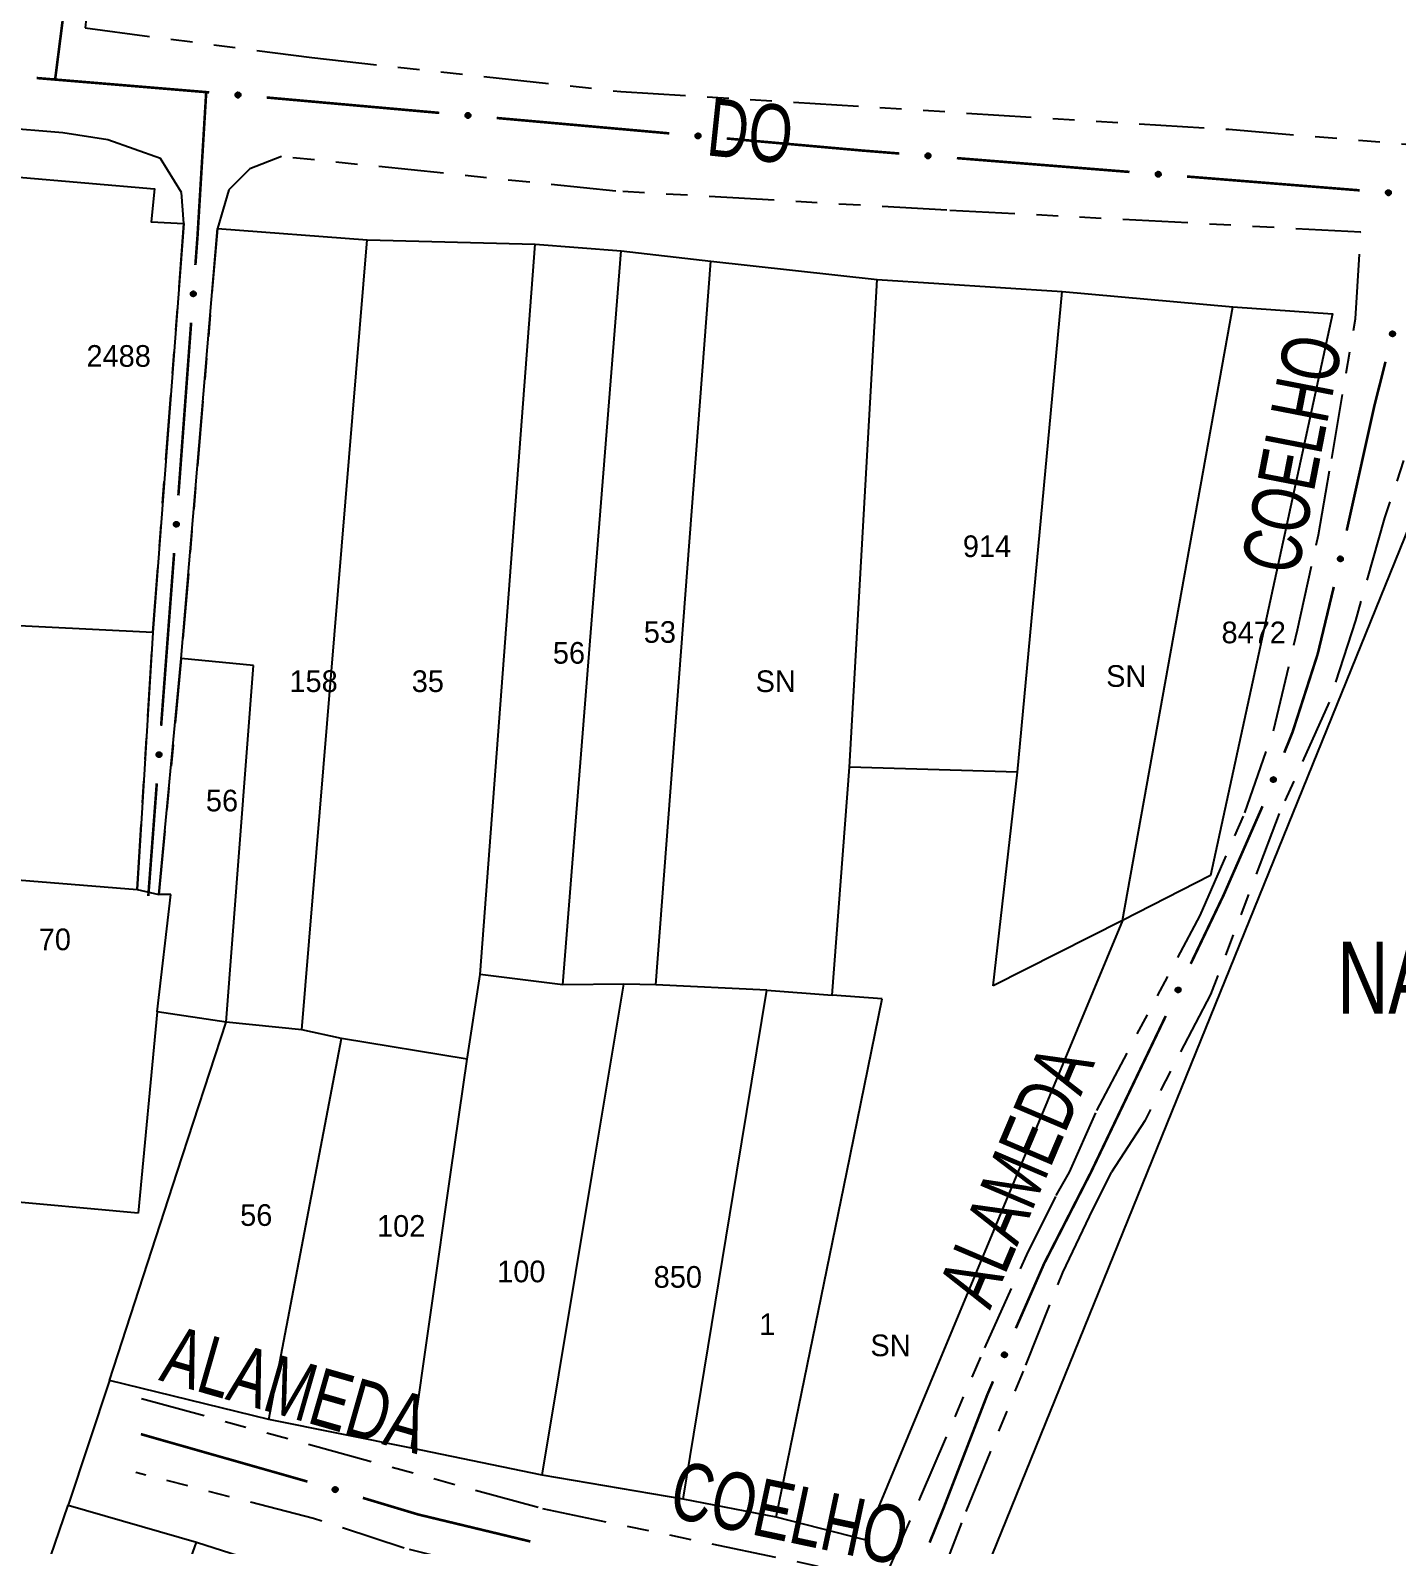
# Model space of a CAD drawing. Extents: x 205454 to 206599, y 4874260 to 4875179.
# Drawn here: x 205860.1 to 205954.8, y 4874426.3 to 4874531.2 of the extents above; entities that cross this region are included whole.
import ezdxf
from ezdxf.enums import TextEntityAlignment as Align

# ---------------------------------------------------------------- set-up
doc = ezdxf.new("R2010")
doc.units = 0
doc.header["$LTSCALE"] = 1.5
doc.header["$MEASUREMENT"] = 0
doc.linetypes.add('TRACO_25', pattern=[8, 3, -1, 1, -1, 1, -1])
for name, color, linetype in [('CD_MALHA_LOTES', 7, 'CONTINUOUS'), ('LM-TXT-LSB', 7, 'CONTINUOUS'), ('RU-QUADRA', 210, 'CONTINUOUS'), ('SV-EIXO-RUA-N-PAV', 6, 'CONTINUOUS'), ('SV-RUA-NAO-PAV', 7, 'CONTINUOUS'), ('SV-TXT-RUA-N-PAV', 7, 'CONTINUOUS'), ('Th_NmrPort', 7, 'CONTINUOUS')]:
    doc.layers.add(name, color=color, linetype=linetype)
doc.styles.add('ARIAL', font='ARIAL.SHX')

msp = doc.modelspace()

# ---------------------------------------------------------------- linework, layer by layer
at = {"layer": 'CD_MALHA_LOTES', "linetype": 'Continuous', "flags": 128}
for points in [[(205859.043552, 4874518.994808), (205859.043552, 4874521.02341), (205868.709241, 4874520.188103), (205868.470582, 4874517.920843)], [(205868.470582, 4874517.920843), (205870.737842, 4874517.801514)], [(205870.737842, 4874517.801514), (205868.589911, 4874489.460761)], [(205870.558848, 4874487.670818), (205873.064767, 4874517.443525)], [(205873.064767, 4874517.443525), (205883.446432, 4874516.667883)], [(205878.911912, 4874461.955314), (205883.446432, 4874516.667883)], [(205883.446432, 4874516.667883), (205895.081057, 4874516.36956)], [(205891.262514, 4874465.773858), (205895.081057, 4874516.36956)], [(205895.081057, 4874516.36956), (205901.047532, 4874515.892242)], [(205896.990329, 4874465.057881), (205901.047532, 4874515.892242)], [(205901.047532, 4874515.892242), (205907.252665, 4874515.176265)], [(205903.434121, 4874465.057881), (205907.252665, 4874515.176265)], [(205907.252665, 4874515.176265), (205918.76796, 4874513.923305)], [(205916.858688, 4874480.153061), (205918.76796, 4874513.923305)], [(205918.76796, 4874513.923305), (205931.59588, 4874513.087999)], [(205928.493313, 4874479.795072), (205931.59588, 4874513.087999)], [(205931.59588, 4874513.087999), (205943.409499, 4874512.014033)], [(205935.772412, 4874469.532736), (205943.409499, 4874512.014033)], [(205943.409499, 4874512.014033), (205950.330609, 4874511.536716)], [(205950.330609, 4874511.536716), (205941.858216, 4874472.635303)], [(205937.501354, 4874452.099786), (205961.070263, 4874510.164426)], [(205868.589911, 4874489.460761), (205856.955286, 4874490.057408)], [(205868.589911, 4874489.460761), (205867.515946, 4874471.680667)], [(205869.007565, 4874471.322679), (205870.558848, 4874487.670818)], [(205875.570686, 4874487.1935), (205870.558848, 4874487.670818)], [(205873.661414, 4874462.492297), (205875.570686, 4874487.1935)], [(205915.665394, 4874464.341904), (205916.858688, 4874480.153061)], [(205928.493313, 4874479.795072), (205916.858688, 4874480.153061)], [(205926.822701, 4874464.998216), (205928.493313, 4874479.795072)], [(205851.764454, 4874472.933627), (205867.515946, 4874471.680667)], [(205941.858216, 4874472.635303), (205935.772412, 4874469.532736)], [(205867.515946, 4874471.680667), (205869.007565, 4874471.322679)], [(205868.888235, 4874463.208274), (205869.842871, 4874471.322679)], [(205869.842871, 4874471.322679), (205869.007565, 4874471.322679)], [(205935.772412, 4874469.532736), (205926.822701, 4874464.998216)], [(205935.772412, 4874469.532736), (205928.519606, 4874452.099964)], [(205890.367543, 4874459.926713), (205891.262514, 4874465.773858)], [(205896.990329, 4874465.057881), (205891.262514, 4874465.773858)], [(205901.226526, 4874465.117545), (205896.990329, 4874465.057881)], [(205899.056155, 4874452.100548), (205901.226526, 4874465.117545)], [(205903.434121, 4874465.057881), (205901.226526, 4874465.117545)], [(205911.130873, 4874464.699892), (205903.434121, 4874465.057881)], [(205909.060058, 4874452.10035), (205911.130873, 4874464.699892)], [(205911.130873, 4874464.699892), (205915.665394, 4874464.341904)], [(205919.125949, 4874464.103245), (205915.665394, 4874464.341904)], [(205916.672727, 4874452.100199), (205919.125949, 4874464.103245)], [(205868.888235, 4874463.208274), (205867.567546, 4874449.24985)], [(205873.661414, 4874462.492297), (205868.888235, 4874463.208274)], [(205870.283688, 4874452.101118), (205873.661414, 4874462.492297)], [(205878.911912, 4874461.955314), (205873.661414, 4874462.492297)], [(205881.65649, 4874461.358667), (205878.911912, 4874461.955314)], [(205876.620473, 4874434.961627), (205881.65649, 4874461.358667)], [(205890.367543, 4874459.926713), (205881.65649, 4874461.358667)], [(205889.245494, 4874452.100742), (205890.367543, 4874459.926713)], [(205865.59171, 4874437.666795), (205870.283688, 4874452.101118)], [(205886.504742, 4874432.984773), (205889.245494, 4874452.100742)], [(205895.556652, 4874431.111964), (205899.056155, 4874452.100548)], [(205905.336876, 4874429.447245), (205909.060058, 4874452.10035)], [(205911.787662, 4874428.198706), (205916.672727, 4874452.100199)], [(205928.519606, 4874452.099964), (205917.926313, 4874426.638032)], [(205920.683504, 4874410.667135), (205937.501354, 4874452.099786)], [(205867.567546, 4874449.24985), (205857.449984, 4874450.177822)], [(205865.59171, 4874437.666795), (205862.730475, 4874429.031066)], [(205876.620473, 4874434.961627), (205865.59171, 4874437.666795)], [(205886.504742, 4874432.984773), (205876.620473, 4874434.961627)], [(205895.556652, 4874431.111964), (205886.504742, 4874432.984773)], [(205905.336876, 4874429.447245), (205895.556652, 4874431.111964)], [(205855.655419, 4874408.430168), (205862.730475, 4874429.031066)], [(205862.730475, 4874429.031066), (205871.605723, 4874426.477812)], [(205911.787662, 4874428.198706), (205905.336876, 4874429.447245)], [(205917.926313, 4874426.638032), (205911.787662, 4874428.198706)], [(205864.187104, 4874405.568933), (205871.605723, 4874426.477812)], [(205871.605723, 4874426.477812), (205882.077903, 4874423.116372)]]:
    msp.add_lwpolyline(points, dxfattribs=at)
at = {"layer": 'RU-QUADRA', "linetype": 'Continuous'}
for points in [[(205859.043552, 4874521.02341), (205868.709241, 4874520.188103), (205868.470582, 4874517.920843), (205870.737842, 4874517.801514), (205868.589911, 4874489.460761), (205867.515946, 4874471.680667), (205869.007565, 4874471.322679), (205870.558848, 4874487.670818), (205873.064767, 4874517.443525), (205883.446432, 4874516.667883), (205895.081057, 4874516.36956), (205901.047532, 4874515.892242), (205907.252665, 4874515.176265), (205918.76796, 4874513.923305), (205931.59588, 4874513.087999), (205943.409499, 4874512.014033), (205950.330609, 4874511.536716), (205941.858216, 4874472.635303), (205935.772412, 4874469.532736), (205928.519606, 4874452.099964), (205917.926313, 4874426.638032), (205911.787662, 4874428.198706), (205905.336876, 4874429.447245), (205895.556652, 4874431.111964), (205886.504742, 4874432.984773), (205876.620473, 4874434.961627), (205865.59171, 4874437.666795), (205862.730475, 4874429.031066), (205871.605723, 4874426.477812), (205882.077903, 4874423.116372)], [(205920.683504, 4874410.667135), (205937.501354, 4874452.099786), (205961.070263, 4874510.164426)]]:
    msp.add_lwpolyline(points, dxfattribs=at)
at = {"layer": 'SV-EIXO-RUA-N-PAV', "const_width": 0.18}
for points in [[(205861.820356, 4874527.763345), (205863.337495, 4874539.667054)], [(205860.536725, 4874527.870386), (205861.533266, 4874527.787284)], [(205861.533266, 4874527.787284), (205861.820356, 4874527.763345)], [(205861.820356, 4874527.763345), (205871.498877, 4874526.958671)], [(205871.498877, 4874526.958671), (205872.288819, 4874526.892996)], [(205872.288819, 4874526.892996), (205871.685525, 4874516.911211)], [(205872.288819, 4874526.892996), (205872.495335, 4874526.874614)], [(205876.479583, 4874526.519972), (205888.432326, 4874525.456048)], [(205892.416573, 4874525.101407), (205904.369316, 4874524.037483)], [(205908.353564, 4874523.682841), (205917.318121, 4874522.884898)], [(205917.318121, 4874522.884898), (205917.753933, 4874522.846107)], [(205917.753933, 4874522.846107), (205920.308238, 4874522.641763)], [(205924.295499, 4874522.322782), (205936.257282, 4874521.365839)], [(205940.244543, 4874521.046858), (205952.206326, 4874520.089915)], [(205871.684259, 4874516.890262), (205871.538424, 4874514.91663)], [(205871.685525, 4874516.911211), (205871.684259, 4874516.890262)], [(205871.243661, 4874510.927505), (205870.359372, 4874498.960131)], [(205953.22621, 4874505.183362), (205953.994129, 4874508.218473)], [(205953.037791, 4874504.334779), (205953.22621, 4874505.183362)], [(205951.303711, 4874496.52498), (205953.037791, 4874504.334779)], [(205870.035456, 4874494.576471), (205869.16418, 4874483.004837)], [(205870.064609, 4874494.971007), (205870.035456, 4874494.576471)], [(205949.295434, 4874487.978128), (205950.41161, 4874492.625871)], [(205947.558947, 4874482.582615), (205949.228001, 4874487.768604)], [(205949.228001, 4874487.768604), (205949.295434, 4874487.978128)], [(205947.352777, 4874482.070515), (205947.558947, 4874482.582615)], [(205946.97931, 4874481.142871), (205947.352777, 4874482.070515)], [(205868.863854, 4874479.016127), (205868.338283, 4874472.035886)], [(205942.783607, 4874471.295449), (205945.474201, 4874477.437021)], [(205868.338283, 4874472.035886), (205868.276734, 4874471.218439)], [(205940.496565, 4874466.519935), (205942.656225, 4874471.029466)], [(205942.656225, 4874471.029466), (205942.783607, 4874471.295449)], [(205933.585652, 4874452.089437), (205938.768837, 4874462.91231)], [(205933.585652, 4874452.089437), (205930.393155, 4874445.859833)], [(205930.333775, 4874445.743962), (205928.381867, 4874441.282459)], [(205930.393155, 4874445.859833), (205930.333775, 4874445.743962)], [(205926.801732, 4874437.60781), (205926.417344, 4874436.710905)], [(205926.417344, 4874436.710905), (205923.527122, 4874429.225295)], [(205867.760669, 4874433.951611), (205879.302491, 4874430.667353)], [(205883.139453, 4874429.537319), (205886.012932, 4874428.675276)], [(205923.527122, 4874429.225295), (205923.367025, 4874428.810646)], [(205886.012932, 4874428.675276), (205886.960599, 4874428.390976)], [(205886.960599, 4874428.390976), (205894.749116, 4874426.517788)], [(205923.367025, 4874428.810646), (205922.410078, 4874426.441064)]]:
    msp.add_lwpolyline(points, dxfattribs=at)
at = {"layer": 'SV-EIXO-RUA-N-PAV'}
for points in [[(205874.354104, 4874526.819679), (205874.391169, 4874526.851588), (205874.42955, 4874526.871434), (205874.466325, 4874526.878772), (205874.500513, 4874526.876783), (205874.53526, 4874526.870809), (205874.568964, 4874526.857056), (205874.60299, 4874526.833507), (205874.63526, 4874526.79655), (205874.653006, 4874526.755897), (205874.662129, 4874526.720227), (205874.662108, 4874526.684459), (205874.655739, 4874526.650801), (205874.640296, 4874526.616264), (205874.616094, 4874526.582015), (205874.578148, 4874526.550465), (205874.540387, 4874526.531267), (205874.504629, 4874526.525103), (205874.46867, 4874526.525352), (205874.433269, 4874526.531877), (205874.400263, 4874526.545567), (205874.365823, 4874526.569997), (205874.33518, 4874526.607862), (205874.315602, 4874526.645306), (205874.308938, 4874526.680967), (205874.30998, 4874526.716364), (205874.315548, 4874526.751288), (205874.327962, 4874526.785743), (205874.354104, 4874526.819679)], [(205890.291094, 4874525.401113), (205890.32816, 4874525.433023), (205890.36654, 4874525.452868), (205890.403316, 4874525.460206), (205890.437504, 4874525.458217), (205890.472251, 4874525.452243), (205890.505955, 4874525.438491), (205890.539981, 4874525.414941), (205890.572251, 4874525.377985), (205890.589997, 4874525.337331), (205890.59912, 4874525.301662), (205890.599099, 4874525.265893), (205890.59273, 4874525.232235), (205890.577287, 4874525.197698), (205890.553085, 4874525.163449), (205890.515138, 4874525.131899), (205890.477377, 4874525.112702), (205890.44162, 4874525.106538), (205890.405661, 4874525.106787), (205890.37026, 4874525.113311), (205890.337253, 4874525.127001), (205890.302814, 4874525.151431), (205890.27217, 4874525.189297), (205890.252593, 4874525.22674), (205890.245928, 4874525.262402), (205890.246971, 4874525.297798), (205890.252539, 4874525.332722), (205890.264953, 4874525.367177), (205890.291094, 4874525.401113)], [(205906.228085, 4874523.982548), (205906.26515, 4874524.014457), (205906.303531, 4874524.034303), (205906.340306, 4874524.041641), (205906.374495, 4874524.039652), (205906.409242, 4874524.033678), (205906.442945, 4874524.019925), (205906.476971, 4874523.996376), (205906.509242, 4874523.959419), (205906.526987, 4874523.918766), (205906.536111, 4874523.883097), (205906.536089, 4874523.847328), (205906.52972, 4874523.81367), (205906.514277, 4874523.779133), (205906.490076, 4874523.744884), (205906.452129, 4874523.713334), (205906.414368, 4874523.694136), (205906.378611, 4874523.687972), (205906.342651, 4874523.688221), (205906.30725, 4874523.694746), (205906.274244, 4874523.708436), (205906.239804, 4874523.732866), (205906.209161, 4874523.770732), (205906.189584, 4874523.808175), (205906.182919, 4874523.843836), (205906.183961, 4874523.879233), (205906.18953, 4874523.914157), (205906.201943, 4874523.948612), (205906.228085, 4874523.982548)], [(205922.167424, 4874522.60346), (205922.204202, 4874522.6357), (205922.242403, 4874522.655888), (205922.279111, 4874522.663555), (205922.313316, 4874522.661872), (205922.348115, 4874522.656209), (205922.381941, 4874522.642759), (205922.416176, 4874522.619515), (205922.448776, 4874522.582848), (205922.466884, 4874522.542355), (205922.476327, 4874522.506769), (205922.476625, 4874522.471001), (205922.470557, 4874522.437288), (205922.455424, 4874522.402614), (205922.43153, 4874522.36815), (205922.393867, 4874522.336262), (205922.356279, 4874522.316727), (205922.320579, 4874522.310243), (205922.284618, 4874522.310171), (205922.24916, 4874522.316378), (205922.216033, 4874522.329772), (205922.181376, 4874522.353893), (205922.150395, 4874522.391483), (205922.130484, 4874522.42875), (205922.1235, 4874522.46435), (205922.124226, 4874522.499755), (205922.129482, 4874522.534727), (205922.141586, 4874522.569292), (205922.167424, 4874522.60346)], [(205938.116468, 4874521.327536), (205938.153246, 4874521.359776), (205938.191448, 4874521.379964), (205938.228156, 4874521.387631), (205938.262361, 4874521.385948), (205938.29716, 4874521.380285), (205938.330985, 4874521.366835), (205938.36522, 4874521.343591), (205938.39782, 4874521.306924), (205938.415929, 4874521.266431), (205938.425371, 4874521.230845), (205938.42567, 4874521.195077), (205938.419602, 4874521.161364), (205938.404469, 4874521.12669), (205938.380574, 4874521.092226), (205938.342911, 4874521.060338), (205938.305324, 4874521.040803), (205938.269623, 4874521.034319), (205938.233663, 4874521.034247), (205938.198205, 4874521.040454), (205938.165077, 4874521.053848), (205938.130421, 4874521.077969), (205938.09944, 4874521.115559), (205938.079528, 4874521.152826), (205938.072545, 4874521.188426), (205938.07327, 4874521.223831), (205938.078526, 4874521.258803), (205938.090631, 4874521.293368), (205938.116468, 4874521.327536)], [(205954.065512, 4874520.051612), (205954.10229, 4874520.083852), (205954.140492, 4874520.10404), (205954.1772, 4874520.111707), (205954.211405, 4874520.110024), (205954.246204, 4874520.104361), (205954.280029, 4874520.090911), (205954.314265, 4874520.067667), (205954.346865, 4874520.031), (205954.364973, 4874519.990507), (205954.374415, 4874519.954921), (205954.374714, 4874519.919153), (205954.368646, 4874519.88544), (205954.353513, 4874519.850766), (205954.329619, 4874519.816302), (205954.291956, 4874519.784414), (205954.254368, 4874519.764879), (205954.218667, 4874519.758395), (205954.182707, 4874519.758323), (205954.147249, 4874519.76453), (205954.114122, 4874519.777924), (205954.079465, 4874519.802045), (205954.048484, 4874519.839635), (205954.028572, 4874519.876902), (205954.021589, 4874519.912502), (205954.022315, 4874519.947907), (205954.02757, 4874519.982879), (205954.039675, 4874520.017444), (205954.065512, 4874520.051612)], [(205871.511411, 4874513.057245), (205871.543874, 4874513.020664), (205871.564293, 4874512.982585), (205871.572183, 4874512.945924), (205871.570708, 4874512.91171), (205871.565256, 4874512.876877), (205871.552012, 4874512.842971), (205871.528976, 4874512.808595), (205871.492508, 4874512.775773), (205871.452126, 4874512.757419), (205871.416597, 4874512.747761), (205871.380832, 4874512.747245), (205871.347082, 4874512.753108), (205871.312318, 4874512.76803), (205871.277709, 4874512.791715), (205871.245593, 4874512.829184), (205871.22583, 4874512.866652), (205871.21913, 4874512.902312), (205871.218839, 4874512.938272), (205871.224831, 4874512.973767), (205871.238024, 4874513.006975), (205871.261933, 4874513.041777), (205871.299335, 4874513.072986), (205871.33648, 4874513.093124), (205871.372037, 4874513.100323), (205871.407445, 4874513.099812), (205871.442449, 4874513.094769), (205871.477087, 4874513.082874), (205871.511411, 4874513.057245)], [(205954.342735, 4874510.045086), (205954.317098, 4874510.086736), (205954.303581, 4874510.127776), (205954.30216, 4874510.165249), (205954.309538, 4874510.198691), (205954.320939, 4874510.232054), (205954.339856, 4874510.263154), (205954.368496, 4874510.293021), (205954.410097, 4874510.319032), (205954.453048, 4874510.330115), (205954.489712, 4874510.333475), (205954.525026, 4874510.327789), (205954.557251, 4874510.31617), (205954.588906, 4874510.295453), (205954.61889, 4874510.266132), (205954.644033, 4874510.223668), (205954.657008, 4874510.183344), (205954.657432, 4874510.147061), (205954.651491, 4874510.111595), (205954.639442, 4874510.077674), (205954.620698, 4874510.047252), (205954.591123, 4874510.017116), (205954.548882, 4874509.992856), (205954.50881, 4874509.979455), (205954.472544, 4874509.978523), (205954.437759, 4874509.985157), (205954.404157, 4874509.996186), (205954.372103, 4874510.0139), (205954.342735, 4874510.045086)], [(205870.33236, 4874497.100747), (205870.364822, 4874497.064165), (205870.385242, 4874497.026087), (205870.393132, 4874496.989426), (205870.391656, 4874496.955212), (205870.386205, 4874496.920379), (205870.37296, 4874496.886472), (205870.349924, 4874496.852097), (205870.313456, 4874496.819275), (205870.273074, 4874496.800921), (205870.237546, 4874496.791262), (205870.201781, 4874496.790747), (205870.168031, 4874496.79661), (205870.133266, 4874496.811532), (205870.098657, 4874496.835217), (205870.066541, 4874496.872685), (205870.046778, 4874496.910153), (205870.040078, 4874496.945814), (205870.039787, 4874496.981773), (205870.045779, 4874497.017268), (205870.058972, 4874497.050476), (205870.082882, 4874497.085279), (205870.120283, 4874497.116488), (205870.157428, 4874497.136625), (205870.192985, 4874497.143825), (205870.228394, 4874497.143314), (205870.263397, 4874497.138271), (205870.298035, 4874497.126376), (205870.33236, 4874497.100747)], [(205950.731583, 4874494.456127), (205950.704737, 4874494.497008), (205950.690023, 4874494.537633), (205950.687503, 4874494.575049), (205950.693898, 4874494.608693), (205950.704316, 4874494.642375), (205950.722313, 4874494.674016), (205950.750066, 4874494.70471), (205950.790886, 4874494.731929), (205950.833494, 4874494.744267), (205950.870044, 4874494.7487), (205950.905509, 4874494.744052), (205950.93806, 4874494.733382), (205950.97031, 4874494.713602), (205951.00114, 4874494.685173), (205951.027517, 4874494.643464), (205951.041668, 4874494.603537), (205951.043155, 4874494.567283), (205951.038257, 4874494.531658), (205951.027208, 4874494.497398), (205951.009363, 4874494.46644), (205950.980684, 4874494.43545), (205950.939172, 4874494.409962), (205950.899511, 4874494.395393), (205950.863287, 4874494.393397), (205950.828323, 4874494.399009), (205950.794413, 4874494.409048), (205950.761853, 4874494.425815), (205950.731583, 4874494.456127)], [(205869.134575, 4874481.145492), (205869.166986, 4874481.108865), (205869.187353, 4874481.070758), (205869.195191, 4874481.034086), (205869.193668, 4874480.999874), (205869.188168, 4874480.965049), (205869.174876, 4874480.931161), (205869.151792, 4874480.896817), (205869.115279, 4874480.864046), (205869.074871, 4874480.845749), (205869.039329, 4874480.83614), (205869.003563, 4874480.835674), (205868.969822, 4874480.841584), (205868.935078, 4874480.856555), (205868.900502, 4874480.880288), (205868.868438, 4874480.917801), (205868.848728, 4874480.955297), (205868.842077, 4874480.990967), (205868.841836, 4874481.026927), (205868.847878, 4874481.062413), (205868.861117, 4874481.095603), (205868.885075, 4874481.130372), (205868.92252, 4874481.161529), (205868.959693, 4874481.181614), (205868.99526, 4874481.188764), (205869.030668, 4874481.188204), (205869.065665, 4874481.183112), (205869.100286, 4874481.171169), (205869.134575, 4874481.145492)], [(205946.076601, 4874479.195411), (205946.0568, 4874479.240132), (205946.048926, 4874479.282617), (205946.052559, 4874479.319941), (205946.064368, 4874479.352086), (205946.080154, 4874479.383612), (205946.103082, 4874479.411885), (205946.135481, 4874479.437627), (205946.180202, 4874479.457805), (205946.224254, 4874479.46301), (205946.261036, 4874479.461407), (205946.295265, 4874479.451023), (205946.325633, 4874479.435174), (205946.354214, 4874479.410387), (205946.379981, 4874479.377299), (205946.399183, 4874479.331839), (205946.406616, 4874479.290136), (205946.402155, 4874479.254126), (205946.391497, 4874479.219781), (205946.374995, 4874479.187789), (205946.352328, 4874479.160166), (205946.318968, 4874479.134282), (205946.273847, 4874479.115925), (205946.232338, 4874479.108037), (205946.196275, 4874479.111991), (205946.162699, 4874479.123245), (205946.130886, 4874479.138694), (205946.101506, 4874479.160558), (205946.076601, 4874479.195411)], [(205939.471358, 4874464.634084), (205939.454453, 4874464.679978), (205939.449309, 4874464.722878), (205939.455316, 4874464.759894), (205939.469154, 4874464.79122), (205939.486921, 4874464.821673), (205939.511607, 4874464.848425), (205939.545583, 4874464.872046), (205939.591502, 4874464.889328), (205939.635796, 4874464.89171), (205939.672401, 4874464.887761), (205939.705896, 4874464.875213), (205939.735191, 4874464.857458), (205939.762131, 4874464.830896), (205939.785733, 4874464.796231), (205939.801993, 4874464.749637), (205939.806748, 4874464.707544), (205939.799997, 4874464.671893), (205939.787168, 4874464.638299), (205939.768657, 4874464.607426), (205939.744273, 4874464.581306), (205939.709328, 4874464.557605), (205939.663128, 4874464.542166), (205939.621199, 4874464.536944), (205939.585463, 4874464.543193), (205939.552673, 4874464.556567), (205939.521912, 4874464.574016), (205939.493988, 4874464.597711), (205939.471358, 4874464.634084)], [(205927.747349, 4874439.5348), (205927.766155, 4874439.489652), (205927.773085, 4874439.447003), (205927.768628, 4874439.409769), (205927.756109, 4874439.377893), (205927.739629, 4874439.346725), (205927.71608, 4874439.318966), (205927.68312, 4874439.293947), (205927.637962, 4874439.274765), (205927.593806, 4874439.270537), (205927.557068, 4874439.272954), (205927.523078, 4874439.284094), (205927.493068, 4874439.300611), (205927.465043, 4874439.326025), (205927.440015, 4874439.359675), (205927.421825, 4874439.40555), (205927.415317, 4874439.447408), (205927.420575, 4874439.48331), (205927.431991, 4874439.51741), (205927.449197, 4874439.549028), (205927.47247, 4874439.576143), (205927.506395, 4874439.601282), (205927.551912, 4874439.618635), (205927.593586, 4874439.625602), (205927.629552, 4874439.62085), (205927.662871, 4874439.608856), (205927.694333, 4874439.592706), (205927.723222, 4874439.570196), (205927.747349, 4874439.5348)], [(205881.117811, 4874430.25874), (205881.160541, 4874430.282535), (205881.202131, 4874430.294248), (205881.23963, 4874430.294034), (205881.272719, 4874430.285203), (205881.305552, 4874430.272357), (205881.335797, 4874430.252102), (205881.364386, 4874430.222185), (205881.388557, 4874430.179489), (205881.397756, 4874430.136096), (205881.399513, 4874430.09932), (205881.392292, 4874430.064287), (205881.379278, 4874430.032601), (205881.357199, 4874430.001879), (205881.326598, 4874429.973203), (205881.283077, 4874429.949937), (205881.242225, 4874429.938734), (205881.205959, 4874429.939894), (205881.170786, 4874429.947376), (205881.137423, 4874429.960893), (205881.107848, 4874429.980947), (205881.079031, 4874430.011809), (205881.056637, 4874430.055068), (205881.044997, 4874430.095686), (205881.045648, 4874430.131959), (205881.053794, 4874430.166421), (205881.066278, 4874430.199509), (205881.085374, 4874430.23076), (205881.117811, 4874430.25874)]]:
    msp.add_lwpolyline(points, close=True, dxfattribs=at)
for points in [[(205874.308938, 4874526.680967), (205874.662108, 4874526.684459)], [(205874.30998, 4874526.716364), (205874.662129, 4874526.720227)], [(205874.312008, 4874526.698005), (205874.660136, 4874526.699896)], [(205874.315548, 4874526.751288), (205874.653006, 4874526.755897)], [(205874.315602, 4874526.645306), (205874.655739, 4874526.650801)], [(205874.315659, 4874526.662063), (205874.655873, 4874526.667398)], [(205874.316634, 4874526.734581), (205874.652771, 4874526.740279)], [(205874.326454, 4874526.767955), (205874.639607, 4874526.777069)], [(205874.327464, 4874526.625394), (205874.643213, 4874526.632907)], [(205874.327962, 4874526.785743), (205874.63526, 4874526.79655)], [(205874.33518, 4874526.607862), (205874.640296, 4874526.616264)], [(205874.341711, 4874526.800845), (205874.615448, 4874526.813467)], [(205874.354104, 4874526.819679), (205874.60299, 4874526.833507)], [(205874.354462, 4874526.590113), (205874.625117, 4874526.5989)], [(205874.365823, 4874526.569997), (205874.616094, 4874526.582015)], [(205874.375, 4874526.83624), (205874.578573, 4874526.845518)], [(205874.388739, 4874526.559663), (205874.589352, 4874526.566465)], [(205874.391169, 4874526.851588), (205874.568964, 4874526.857056)], [(205874.412999, 4874526.862996), (205874.543207, 4874526.863735)], [(205874.42955, 4874526.871434), (205874.53526, 4874526.870809)], [(205874.400263, 4874526.545567), (205874.578148, 4874526.550465)], [(205874.421145, 4874526.53897), (205874.552833, 4874526.540947)], [(205874.433269, 4874526.531877), (205874.540387, 4874526.531267)], [(205890.245928, 4874525.262402), (205890.599099, 4874525.265893)], [(205890.246971, 4874525.297798), (205890.59912, 4874525.301662)], [(205890.248999, 4874525.27944), (205890.597126, 4874525.281331)], [(205890.252539, 4874525.332722), (205890.589997, 4874525.337331)], [(205890.252593, 4874525.22674), (205890.59273, 4874525.232235)], [(205890.252649, 4874525.243497), (205890.592864, 4874525.248832)], [(205890.253625, 4874525.316016), (205890.589762, 4874525.321714)], [(205890.263445, 4874525.34939), (205890.576597, 4874525.358503)], [(205890.264454, 4874525.206828), (205890.580204, 4874525.214341)], [(205890.264953, 4874525.367177), (205890.572251, 4874525.377985)], [(205890.27217, 4874525.189297), (205890.577287, 4874525.197698)], [(205890.278702, 4874525.38228), (205890.552439, 4874525.394902)], [(205890.291094, 4874525.401113), (205890.539981, 4874525.414941)], [(205890.291452, 4874525.171547), (205890.562108, 4874525.180334)], [(205890.302814, 4874525.151431), (205890.553085, 4874525.163449)], [(205890.31199, 4874525.417674), (205890.515564, 4874525.426952)], [(205890.32573, 4874525.141098), (205890.526343, 4874525.1479)], [(205890.32816, 4874525.433023), (205890.505955, 4874525.438491)], [(205890.337253, 4874525.127001), (205890.515138, 4874525.131899)], [(205890.34999, 4874525.44443), (205890.480198, 4874525.445169)], [(205890.358136, 4874525.120405), (205890.489824, 4874525.122382)], [(205890.36654, 4874525.452868), (205890.472251, 4874525.452243)], [(205890.37026, 4874525.113311), (205890.477377, 4874525.112702)], [(205906.182919, 4874523.843836), (205906.536089, 4874523.847328)], [(205906.183961, 4874523.879233), (205906.536111, 4874523.883097)], [(205906.18599, 4874523.860874), (205906.534117, 4874523.862765)], [(205906.18953, 4874523.914157), (205906.526987, 4874523.918766)], [(205906.189584, 4874523.808175), (205906.52972, 4874523.81367)], [(205906.18964, 4874523.824932), (205906.529854, 4874523.830267)], [(205906.190615, 4874523.89745), (205906.526752, 4874523.903148)], [(205906.200436, 4874523.930824), (205906.513588, 4874523.939938)], [(205906.201445, 4874523.788263), (205906.517195, 4874523.795776)], [(205906.201943, 4874523.948612), (205906.509242, 4874523.959419)], [(205906.209161, 4874523.770732), (205906.514277, 4874523.779133)], [(205906.215692, 4874523.963714), (205906.489429, 4874523.976336)], [(205906.228085, 4874523.982548), (205906.476971, 4874523.996376)], [(205906.228443, 4874523.752982), (205906.499099, 4874523.761769)], [(205906.239804, 4874523.732866), (205906.490076, 4874523.744884)], [(205906.248981, 4874523.999109), (205906.452555, 4874524.008387)], [(205906.26272, 4874523.722532), (205906.463334, 4874523.729334)], [(205906.26515, 4874524.014457), (205906.442945, 4874524.019925)], [(205906.274244, 4874523.708436), (205906.452129, 4874523.713334)], [(205906.28698, 4874524.025865), (205906.417188, 4874524.026604)], [(205906.295126, 4874523.701839), (205906.426814, 4874523.703817)], [(205906.303531, 4874524.034303), (205906.409242, 4874524.033678)], [(205906.30725, 4874523.694746), (205906.414368, 4874523.694136)], [(205922.1235, 4874522.46435), (205922.476625, 4874522.471001)], [(205922.124226, 4874522.499755), (205922.476327, 4874522.506769)], [(205922.126418, 4874522.481415), (205922.474515, 4874522.486421)], [(205922.129482, 4874522.534727), (205922.466884, 4874522.542355)], [(205922.13039, 4874522.445506), (205922.470543, 4874522.453885)], [(205922.130484, 4874522.42875), (205922.470557, 4874522.437288)], [(205922.130716, 4874522.518031), (205922.466789, 4874522.526736)], [(205922.140238, 4874522.551491), (205922.453296, 4874522.563407)], [(205922.141586, 4874522.569292), (205922.448776, 4874522.582848)], [(205922.142523, 4874522.408945), (205922.458193, 4874522.419282)], [(205922.150395, 4874522.391483), (205922.455424, 4874522.402614)], [(205922.1552, 4874522.584516), (205922.428813, 4874522.599587)], [(205922.167424, 4874522.60346), (205922.416176, 4874522.619515)], [(205922.169835, 4874522.373907), (205922.440402, 4874522.385115)], [(205922.181376, 4874522.353893), (205922.43153, 4874522.36815)], [(205922.18817, 4874522.620208), (205922.391653, 4874522.631307)], [(205922.204202, 4874522.6357), (205922.381941, 4874522.642759)], [(205922.225929, 4874522.647302), (205922.356125, 4874522.649206)], [(205922.242403, 4874522.655888), (205922.348115, 4874522.656209)], [(205922.204384, 4874522.343765), (205922.404928, 4874522.352361)], [(205922.216033, 4874522.329772), (205922.393867, 4874522.336262)], [(205922.236973, 4874522.323363), (205922.368639, 4874522.326518)], [(205922.24916, 4874522.316378), (205922.356279, 4874522.316727)], [(205938.104244, 4874521.308593), (205938.377857, 4874521.323663)], [(205938.116468, 4874521.327536), (205938.36522, 4874521.343591)], [(205938.137215, 4874521.344284), (205938.340697, 4874521.355383)], [(205938.153246, 4874521.359776), (205938.330985, 4874521.366835)], [(205938.174973, 4874521.371378), (205938.305169, 4874521.373283)], [(205938.191448, 4874521.379964), (205938.29716, 4874521.380285)], [(205938.072545, 4874521.188426), (205938.42567, 4874521.195077)], [(205938.07327, 4874521.223831), (205938.425371, 4874521.230845)], [(205938.075463, 4874521.205491), (205938.423559, 4874521.210497)], [(205938.078526, 4874521.258803), (205938.415929, 4874521.266431)], [(205938.079434, 4874521.169582), (205938.419587, 4874521.177961)], [(205938.079528, 4874521.152826), (205938.419602, 4874521.161364)], [(205938.079761, 4874521.242107), (205938.415833, 4874521.250812)], [(205938.089282, 4874521.275567), (205938.40234, 4874521.287483)], [(205938.090631, 4874521.293368), (205938.39782, 4874521.306924)], [(205938.091567, 4874521.133021), (205938.407237, 4874521.143358)], [(205938.09944, 4874521.115559), (205938.404469, 4874521.12669)], [(205938.11888, 4874521.097983), (205938.389446, 4874521.109191)], [(205938.130421, 4874521.077969), (205938.380574, 4874521.092226)], [(205938.153428, 4874521.067841), (205938.353973, 4874521.076438)], [(205938.165077, 4874521.053848), (205938.342911, 4874521.060338)], [(205938.186018, 4874521.047439), (205938.317683, 4874521.050594)], [(205938.198205, 4874521.040454), (205938.305324, 4874521.040803)], [(205954.021589, 4874519.912502), (205954.374714, 4874519.919153)], [(205954.022315, 4874519.947907), (205954.374415, 4874519.954921)], [(205954.024507, 4874519.929567), (205954.372604, 4874519.934573)], [(205954.02757, 4874519.982879), (205954.364973, 4874519.990507)], [(205954.028479, 4874519.893659), (205954.368632, 4874519.902037)], [(205954.028572, 4874519.876902), (205954.368646, 4874519.88544)], [(205954.028805, 4874519.966183), (205954.364878, 4874519.974888)], [(205954.038327, 4874519.999644), (205954.351385, 4874520.011559)], [(205954.039675, 4874520.017444), (205954.346865, 4874520.031)], [(205954.040612, 4874519.857097), (205954.356281, 4874519.867434)], [(205954.048484, 4874519.839635), (205954.353513, 4874519.850766)], [(205954.053289, 4874520.032669), (205954.326902, 4874520.047739)], [(205954.065512, 4874520.051612), (205954.314265, 4874520.067667)], [(205954.067924, 4874519.822059), (205954.33849, 4874519.833267)], [(205954.079465, 4874519.802045), (205954.329619, 4874519.816302)], [(205954.086259, 4874520.06836), (205954.289742, 4874520.079459)], [(205954.10229, 4874520.083852), (205954.280029, 4874520.090911)], [(205954.102472, 4874519.791917), (205954.303017, 4874519.800514)], [(205954.114122, 4874519.777924), (205954.291956, 4874519.784414)], [(205954.124018, 4874520.095454), (205954.254214, 4874520.097359)], [(205954.135062, 4874519.771515), (205954.266727, 4874519.77467)], [(205954.140492, 4874520.10404), (205954.246204, 4874520.104361)], [(205954.147249, 4874519.76453), (205954.254368, 4874519.764879)], [(205871.224831, 4874512.973767), (205871.22583, 4874512.866652)], [(205871.231741, 4874512.985996), (205871.235696, 4874512.854352)], [(205871.238024, 4874513.006975), (205871.245593, 4874512.829184)], [(205871.251945, 4874513.018709), (205871.261759, 4874512.81822)], [(205871.261933, 4874513.041777), (205871.277709, 4874512.791715)], [(205871.281877, 4874513.05344), (205871.294727, 4874512.782946)], [(205871.299335, 4874513.072986), (205871.312318, 4874512.76803)], [(205871.316748, 4874513.080964), (205871.329002, 4874512.765363)], [(205871.33648, 4874513.093124), (205871.347082, 4874512.753108)], [(205871.353235, 4874513.093319), (205871.36368, 4874512.753223)], [(205871.372037, 4874513.100323), (205871.380832, 4874512.747245)], [(205871.389119, 4874513.097509), (205871.396238, 4874512.749449)], [(205871.407445, 4874513.099812), (205871.416597, 4874512.747761)], [(205871.425761, 4874513.093433), (205871.436506, 4874512.757419)], [(205871.442449, 4874513.094769), (205871.452126, 4874512.757419)], [(205871.459278, 4874513.084115), (205871.473094, 4874512.771135)], [(205871.477087, 4874513.082874), (205871.492508, 4874512.775773)], [(205871.492394, 4874513.069354), (205871.509126, 4874512.795837)], [(205871.511411, 4874513.057245), (205871.528976, 4874512.808595)], [(205871.528284, 4874513.0366), (205871.540619, 4874512.833189)], [(205871.543874, 4874513.020664), (205871.552012, 4874512.842971)], [(205871.555608, 4874512.999007), (205871.558303, 4874512.868825)], [(205871.564293, 4874512.982585), (205871.565256, 4874512.876877)], [(205954.303581, 4874510.127776), (205954.320939, 4874510.232054)], [(205954.309292, 4874510.110098), (205954.329182, 4874510.23878)], [(205954.317098, 4874510.086736), (205954.339856, 4874510.263154)], [(205954.329692, 4874510.068341), (205954.35277, 4874510.270815)], [(205954.342735, 4874510.045086), (205954.368496, 4874510.293021)], [(205954.359369, 4874510.029867), (205954.390256, 4874510.302148)], [(205954.372103, 4874510.0139), (205954.410097, 4874510.319032)], [(205954.389427, 4874510.009594), (205954.430021, 4874510.320238)], [(205954.404157, 4874509.996186), (205954.453048, 4874510.330115)], [(205954.420825, 4874509.994612), (205954.468431, 4874510.32741)], [(205954.437759, 4874509.985157), (205954.489712, 4874510.333475)], [(205954.456207, 4874509.984253), (205954.509471, 4874510.328286)], [(205954.472544, 4874509.978523), (205954.525026, 4874510.327789)], [(205954.492274, 4874509.982165), (205954.540884, 4874510.318931)], [(205954.50881, 4874509.979455), (205954.557251, 4874510.31617)], [(205954.530349, 4874509.988014), (205954.572935, 4874510.300969)], [(205954.548882, 4874509.992856), (205954.588906, 4874510.295453)], [(205954.569461, 4874510.009084), (205954.603647, 4874510.277716)], [(205954.591123, 4874510.017116), (205954.61889, 4874510.266132)], [(205954.604954, 4874510.038107), (205954.630009, 4874510.237265)], [(205954.620698, 4874510.047252), (205954.644033, 4874510.223668)], [(205954.630519, 4874510.066827), (205954.649421, 4874510.197166)], [(205954.639442, 4874510.077674), (205954.657008, 4874510.183344)], [(205870.045779, 4874497.017268), (205870.046778, 4874496.910153)], [(205870.052689, 4874497.029497), (205870.056645, 4874496.897854)], [(205870.058972, 4874497.050476), (205870.066541, 4874496.872685)], [(205870.072894, 4874497.062211), (205870.082708, 4874496.861722)], [(205870.082882, 4874497.085279), (205870.098657, 4874496.835217)], [(205870.102825, 4874497.096941), (205870.115676, 4874496.826448)], [(205870.120283, 4874497.116488), (205870.133266, 4874496.811532)], [(205870.137697, 4874497.124466), (205870.149951, 4874496.808865)], [(205870.157428, 4874497.136625), (205870.168031, 4874496.79661)], [(205870.174184, 4874497.136821), (205870.184628, 4874496.796725)], [(205870.192985, 4874497.143825), (205870.201781, 4874496.790747)], [(205870.210068, 4874497.14101), (205870.217187, 4874496.792951)], [(205870.228394, 4874497.143314), (205870.237546, 4874496.791262)], [(205870.246709, 4874497.136935), (205870.257455, 4874496.800921)], [(205870.263397, 4874497.138271), (205870.273074, 4874496.800921)], [(205870.280227, 4874497.127617), (205870.294043, 4874496.814636)], [(205870.298035, 4874497.126376), (205870.313456, 4874496.819275)], [(205870.313342, 4874497.112856), (205870.330074, 4874496.839339)], [(205870.33236, 4874497.100747), (205870.349924, 4874496.852097)], [(205870.349233, 4874497.080102), (205870.361567, 4874496.876691)], [(205870.364822, 4874497.064165), (205870.37296, 4874496.886472)], [(205870.376556, 4874497.042509), (205870.379251, 4874496.912327)], [(205870.385242, 4874497.026087), (205870.386205, 4874496.920379)], [(205950.690023, 4874494.537633), (205950.704316, 4874494.642375)], [(205950.696249, 4874494.52013), (205950.712359, 4874494.64934)], [(205950.704737, 4874494.497008), (205950.722313, 4874494.674016)], [(205950.717865, 4874494.478989), (205950.734998, 4874494.682053)], [(205950.731583, 4874494.456127), (205950.750066, 4874494.70471)], [(205950.748656, 4874494.441402), (205950.771549, 4874494.714472)], [(205950.761853, 4874494.425815), (205950.790886, 4874494.731929)], [(205950.779296, 4874494.422019), (205950.810766, 4874494.733719)], [(205950.794413, 4874494.409048), (205950.833494, 4874494.744267)], [(205950.811119, 4874494.407964), (205950.84895, 4874494.742014)], [(205950.828323, 4874494.399009), (205950.870044, 4874494.7487)], [(205950.846789, 4874494.398646), (205950.889946, 4874494.744093)], [(205950.863287, 4874494.393397), (205950.905509, 4874494.744052)], [(205950.882902, 4874494.397616), (205950.92162, 4874494.735662)], [(205950.899511, 4874494.395393), (205950.93806, 4874494.733382)], [(205950.92079, 4874494.404579), (205950.954184, 4874494.718648)], [(205950.939172, 4874494.409962), (205950.97031, 4874494.713602)], [(205950.959267, 4874494.426786), (205950.985565, 4874494.696305)], [(205950.980684, 4874494.43545), (205951.00114, 4874494.685173)], [(205950.993895, 4874494.456837), (205951.0131, 4874494.656645)], [(205951.009363, 4874494.46644), (205951.027517, 4874494.643464)], [(205951.018606, 4874494.486294), (205951.033679, 4874494.617131)], [(205951.027208, 4874494.497398), (205951.041668, 4874494.603537)], [(205868.847878, 4874481.062413), (205868.848728, 4874480.955297)], [(205868.854805, 4874481.074633), (205868.858577, 4874480.942984)], [(205868.861117, 4874481.095603), (205868.868438, 4874480.917801)], [(205868.875055, 4874481.107318), (205868.88459, 4874480.906816)], [(205868.885075, 4874481.130372), (205868.900502, 4874480.880288)], [(205868.905035, 4874481.142007), (205868.917508, 4874480.871496)], [(205868.92252, 4874481.161529), (205868.935078, 4874480.856555)], [(205868.939945, 4874481.169483), (205868.951759, 4874480.853865)], [(205868.959693, 4874481.181614), (205868.969822, 4874480.841584)], [(205868.976449, 4874481.181786), (205868.986419, 4874480.841676)], [(205868.99526, 4874481.188764), (205869.003563, 4874480.835674)], [(205869.012339, 4874481.185926), (205869.018973, 4874480.837857)], [(205869.030668, 4874481.188204), (205869.039329, 4874480.83614)], [(205869.048975, 4874481.181799), (205869.059252, 4874480.845771)], [(205869.065665, 4874481.183112), (205869.074871, 4874480.845749)], [(205869.082479, 4874481.172434), (205869.095859, 4874480.859435)], [(205869.100286, 4874481.171169), (205869.115279, 4874480.864046)], [(205869.115574, 4874481.157627), (205869.131924, 4874480.884088)], [(205869.134575, 4874481.145492), (205869.151792, 4874480.896817)], [(205869.151419, 4874481.124824), (205869.163469, 4874480.921396)], [(205869.166986, 4874481.108865), (205869.174876, 4874480.931161)], [(205869.17869, 4874481.087192), (205869.181203, 4874480.957007)], [(205869.187353, 4874481.070758), (205869.188168, 4874480.965049)], [(205946.048926, 4874479.282617), (205946.080154, 4874479.383612)], [(205946.052207, 4874479.264331), (205946.089227, 4874479.389168)], [(205946.0568, 4874479.240132), (205946.103082, 4874479.411885)], [(205946.066805, 4874479.220209), (205946.11691, 4874479.417738)], [(205946.076601, 4874479.195411), (205946.135481, 4874479.437627)], [(205946.091036, 4874479.178093), (205946.15827, 4874479.443745)], [(205946.101506, 4874479.160558), (205946.180202, 4874479.457805)], [(205946.118094, 4874479.153961), (205946.200107, 4874479.45632)], [(205946.130886, 4874479.138694), (205946.224254, 4874479.46301)], [(205946.147191, 4874479.134892), (205946.239133, 4874479.45826)], [(205946.162699, 4874479.123245), (205946.261036, 4874479.461407)], [(205946.180857, 4874479.119867), (205946.279918, 4874479.453608)], [(205946.196275, 4874479.111991), (205946.295265, 4874479.451023)], [(205946.216316, 4874479.112946), (205946.309787, 4874479.440112)], [(205946.232338, 4874479.108037), (205946.325633, 4874479.435174)], [(205946.254832, 4874479.11362), (205946.33913, 4874479.418001)], [(205946.273847, 4874479.115925), (205946.354214, 4874479.410387)], [(205946.296422, 4874479.129237), (205946.366435, 4874479.390828)], [(205946.318968, 4874479.134282), (205946.379981, 4874479.377299)], [(205946.335497, 4874479.153221), (205946.387115, 4874479.347199)], [(205946.352328, 4874479.160166), (205946.399183, 4874479.331839)], [(205946.364693, 4874479.178241), (205946.400957, 4874479.304853)], [(205946.374995, 4874479.187789), (205946.406616, 4874479.290136)], [(205939.449309, 4874464.722878), (205939.486921, 4874464.821673)], [(205939.451415, 4874464.70442), (205939.49633, 4874464.826639)], [(205939.454453, 4874464.679978), (205939.511607, 4874464.848425)], [(205939.463166, 4874464.659457), (205939.525781, 4874464.853384)], [(205939.471358, 4874464.634084), (205939.545583, 4874464.872046)], [(205939.484658, 4874464.615879), (205939.568717, 4874464.876696)], [(205939.493988, 4874464.597711), (205939.591502, 4874464.889328)], [(205939.510121, 4874464.590069), (205939.611271, 4874464.886575)], [(205939.521912, 4874464.574016), (205939.635796, 4874464.89171)], [(205939.53794, 4874464.569181), (205939.650341, 4874464.886019)], [(205939.552673, 4874464.556567), (205939.672401, 4874464.887761)], [(205939.570579, 4874464.552037), (205939.690746, 4874464.878772)], [(205939.585463, 4874464.543193), (205939.705896, 4874464.875213)], [(205939.605524, 4874464.542866), (205939.719693, 4874464.863397)], [(205939.621199, 4874464.536944), (205939.735191, 4874464.857458)], [(205939.644004, 4874464.54108), (205939.747564, 4874464.839458)], [(205939.663128, 4874464.542166), (205939.762131, 4874464.830896)], [(205939.686507, 4874464.554009), (205939.773079, 4874464.810597)], [(205939.709328, 4874464.557605), (205939.785733, 4874464.796231)], [(205939.727033, 4874464.57545), (205939.790931, 4874464.765737)], [(205939.744273, 4874464.581306), (205939.801993, 4874464.749637)], [(205939.757767, 4874464.598555), (205939.80204, 4874464.722593)], [(205939.768657, 4874464.607426), (205939.806748, 4874464.707544)], [(205927.449197, 4874439.549028), (205927.415317, 4874439.447408)], [(205927.459708, 4874439.558346), (205927.420649, 4874439.432569)], [(205927.47247, 4874439.576143), (205927.421825, 4874439.40555)], [(205927.48945, 4874439.582714), (205927.433549, 4874439.389926)], [(205927.506395, 4874439.601282), (205927.440015, 4874439.359675)], [(205927.529047, 4874439.605827), (205927.453258, 4874439.34585)], [(205927.551912, 4874439.618635), (205927.465043, 4874439.326025)], [(205927.570973, 4874439.620519), (205927.479954, 4874439.318079)], [(205927.593586, 4874439.625602), (205927.493068, 4874439.300611)], [(205927.609495, 4874439.620339), (205927.508801, 4874439.295324)], [(205927.629552, 4874439.62085), (205927.523078, 4874439.284094)], [(205927.644791, 4874439.612635), (205927.538364, 4874439.28117)], [(205927.662871, 4874439.608856), (205927.557068, 4874439.272954)], [(205927.678117, 4874439.596868), (205927.579036, 4874439.275615)], [(205927.694333, 4874439.592706), (205927.593806, 4874439.270537)], [(205927.706784, 4874439.577159), (205927.618095, 4874439.27669)], [(205927.723222, 4874439.570196), (205927.637962, 4874439.274765)], [(205927.733301, 4874439.552434), (205927.6602, 4874439.288336)], [(205927.747349, 4874439.5348), (205927.68312, 4874439.293947)], [(205927.756594, 4874439.509791), (205927.702126, 4874439.31342)], [(205927.766155, 4874439.489652), (205927.71608, 4874439.318966)], [(205927.770211, 4874439.465357), (205927.730435, 4874439.341371)], [(205927.773085, 4874439.447003), (205927.739629, 4874439.346725)], [(205881.044997, 4874430.095686), (205881.379278, 4874430.032601)], [(205881.045648, 4874430.131959), (205881.392292, 4874430.064287)], [(205881.048426, 4874430.112088), (205881.38275, 4874430.048831)], [(205881.052085, 4874430.14803), (205881.393467, 4874430.079806)], [(205881.052608, 4874430.073794), (205881.363407, 4874430.017594)], [(205881.053794, 4874430.166421), (205881.399513, 4874430.09932)], [(205881.063979, 4874430.182926), (205881.394382, 4874430.120845)], [(205881.066278, 4874430.199509), (205881.397756, 4874430.136096)], [(205881.080316, 4874430.21364), (205881.388893, 4874430.159532)], [(205881.085374, 4874430.23076), (205881.388557, 4874430.179489)], [(205881.101881, 4874430.242786), (205881.372556, 4874430.200048)], [(205881.117811, 4874430.25874), (205881.364386, 4874430.222185)], [(205881.141613, 4874430.270755), (205881.342887, 4874430.238865)], [(205881.160541, 4874430.282535), (205881.335797, 4874430.252102)], [(205881.18422, 4874430.289314), (205881.311912, 4874430.263828)], [(205881.202131, 4874430.294248), (205881.305552, 4874430.272357)], [(205881.056637, 4874430.055068), (205881.357199, 4874430.001879)], [(205881.071951, 4874430.033801), (205881.338836, 4874429.987926)], [(205881.079031, 4874430.011809), (205881.326598, 4874429.973203)], [(205881.099398, 4874429.997075), (205881.297274, 4874429.963355)], [(205881.107848, 4874429.980947), (205881.283077, 4874429.949937)], [(205881.126975, 4874429.970282), (205881.256365, 4874429.94571)], [(205881.137423, 4874429.960893), (205881.242225, 4874429.938734)]]:
    msp.add_lwpolyline(points, dxfattribs=at)
at = {"layer": 'SV-RUA-NAO-PAV', "linetype": 'TRACO_25'}
for points in [[(205870.506833, 4874585.605407, 7.995993), (205863.892303, 4874531.337896, 7.097921), (205879.604986, 4874529.283209, 7.037035), (205901.004129, 4874526.934745, 7.037035), (205943.146053, 4874524.317379, 6.626053), (205969.506561, 4874522.122155, 5.872586), (205970.965373, 4874530.145619, 5.872586), (205973.700645, 4874545.371964, 6.093298), (205981.576183, 4874588.286602, 6.215071), (205983.729974, 4874603.906775, 6.587999), (205969.525156, 4874606.737816, 7.227304), (205954.969328, 4874610.496189, 7.409963), (205947.861491, 4874612.508042, 7.516514), (205912.958899, 4874624.631621, 7.790502), (205878.639458, 4874636.776658, 8.110155), (205839.715439, 4874652.054186, 8.285203), (205831.193473, 4874655.744065, 8.308035), (205824.214492, 4874658.687692, 8.368921), (205818.710701, 4874661.540944, 8.376532), (205802.631062, 4874669.447675, 8.376532), (205797.637435, 4874672.513895, 8.521136), (205796.756061, 4874673.157881, 8.597244)], [(205867.515946, 4874471.680667, 7.105532), (205868.589911, 4874489.460761, 7.105532), (205870.737842, 4874517.801514, 7.105532), (205870.580906, 4874519.933938, 7.105532), (205869.122095, 4874522.304507, 7.105532), (205865.475066, 4874523.580967, 7.105532), (205862.362202, 4874524.084285, 7.090311), (205836.759402, 4874526.180947, 6.953317), (205833.062098, 4874526.544178, 6.953317), (205830.691529, 4874526.635353, 6.953317), (205828.685663, 4874525.905948, 6.953317), (205827.500379, 4874524.264785, 6.953317), (205826.862149, 4874522.714797, 6.953317), (205826.824591, 4874521.262069, 6.953317), (205822.52873, 4874470.666367, 6.953317), (205821.454764, 4874458.494759, 6.953317), (205850.21317, 4874456.585487, 6.953317), (205850.093828, 4874452.101518, 6.953317)], [(205932.092405, 4874452.099893, 4.396095), (205933.983723, 4874456.36318, 4.396095), (205941.150913, 4874469.878468, 4.396095), (205944.250887, 4874476.990174, 4.586365), (205946.26306, 4874482.746316, 4.647251), (205947.897916, 4874489.663599, 4.753802), (205949.356728, 4874496.228251, 4.997346), (205950.268485, 4874501.516443, 5.134341), (205951.909648, 4874511.181069, 5.248502), (205952.274351, 4874517.198666, 6.466227), (205923.612694, 4874518.712525, 6.770658), (205900.669979, 4874520.034879, 7.006592), (205877.507476, 4874522.430993, 7.105532), (205875.322044, 4874521.575101, 7.105532), (205873.863232, 4874520.116289, 7.105532), (205873.064767, 4874517.443525, 7.105532), (205870.558848, 4874487.670818, 7.105532), (205869.007565, 4874471.322679, 7.105532)], [(206021.002716, 4874500.716614, 5.408329), (206015.281055, 4874511.317263, 5.492047), (205998.525584, 4874513.534391, 5.560544), (205976.486038, 4874515.351472, 5.903029), (205960.844868, 4874516.833964, 6.466227), (205958.109597, 4874509.904609, 5.575766), (205953.915513, 4874497.413535, 5.240891), (205951.909648, 4874490.301829, 4.92885), (205950.086133, 4874484.648935, 4.411317), (205946.635426, 4874476.935502, 4.373263), (205941.880319, 4874464.407925, 4.373263), (205937.321533, 4874455.655056, 4.373263), (205935.006031, 4874452.093539, 4.228658)], [(205867.810775, 4874436.42155, 5.994359), (205895.579539, 4874428.809177, 5.994359), (205919.248005, 4874423.860544, 4.730969), (205921.806063, 4874429.636062, 4.624418), (205926.22784, 4874439.932485, 4.555922), (205929.133579, 4874446.375645, 4.525478), (205931.182062, 4874450.483844, 4.456981), (205932.092405, 4874452.099893, 4.396095)], [(205920.433575, 4874414.304785, 4.780259), (205921.959429, 4874419.430293, 4.928676), (205923.0098, 4874423.611065, 4.928676), (205924.944882, 4874428.592927, 4.44937), (205929.07041, 4874438.732288, 4.44937), (205931.638427, 4874445.147854, 4.312376), (205933.480998, 4874449.031204, 4.228658), (205935.006031, 4874452.093539, 4.228658)], [(205916.451975, 4874415.105039, 4.631842), (205917.026945, 4874418.180358, 4.582369), (205902.377416, 4874421.931383, 5.942861), (205886.014123, 4874426.064589, 6.239695), (205879.720574, 4874428.112128, 5.948694), (205867.421203, 4874431.287069, 5.994359)]]:
    msp.add_polyline3d(points, dxfattribs=at)

# ---------------------------------------------------------------- texts
at = {"layer": 'LM-TXT-LSB', "style": 'ARIAL', "width": 0.7}
msp.add_text('NATAL DE MURUBIRA', height=5, dxfattribs=at).set_placement((205950.655246, 4874463.061764))
at = {"layer": 'SV-TXT-RUA-N-PAV', "style": 'ARIAL', "width": 0.7}
for s, rotation, p in [('DO', 354, (205906.86583, 4874522.528354)), ('COELHO', 79, (205947.893411, 4874493.357869)), ('ALAMEDA', 67, (205926.590886, 4874442.498089)), ('ALAMEDA', 344, (205868.940926, 4874437.705021)), ('COELHO', 348, (205904.223234, 4874428.252025))]:
    msp.add_text(s, height=4, rotation=rotation, dxfattribs=at).set_placement(p)
at = {"layer": 'Th_NmrPort', "color": 1}
for s, p in [('2488', (205863.991412, 4874508.621511)), ('914', (205924.71209, 4874495.442681)), ('53', (205902.603582, 4874489.503993)), ('8472', (205942.631554, 4874489.473294)), ('56', (205896.305615, 4874488.060461)), ('158', (205878.054524, 4874486.096997)), ('35', (205886.528148, 4874486.096997)), ('SN', (205910.353848, 4874486.093876)), ('SN', (205934.638013, 4874486.455556)), ('56', (205872.267659, 4874477.830047)), ('70', (205860.684632, 4874468.216793)), ('56', (205874.640169, 4874449.124914)), ('102', (205884.122322, 4874448.371327)), ('100', (205892.44564, 4874445.218555)), ('850', (205903.291177, 4874444.840222)), ('1', (205910.605609, 4874441.561339)), ('SN', (205918.306716, 4874440.099815))]:
    msp.add_text(s, height=1.5, dxfattribs=at).set_placement(p, align=Align.MIDDLE_LEFT)

doc.saveas('drawing.dxf')
